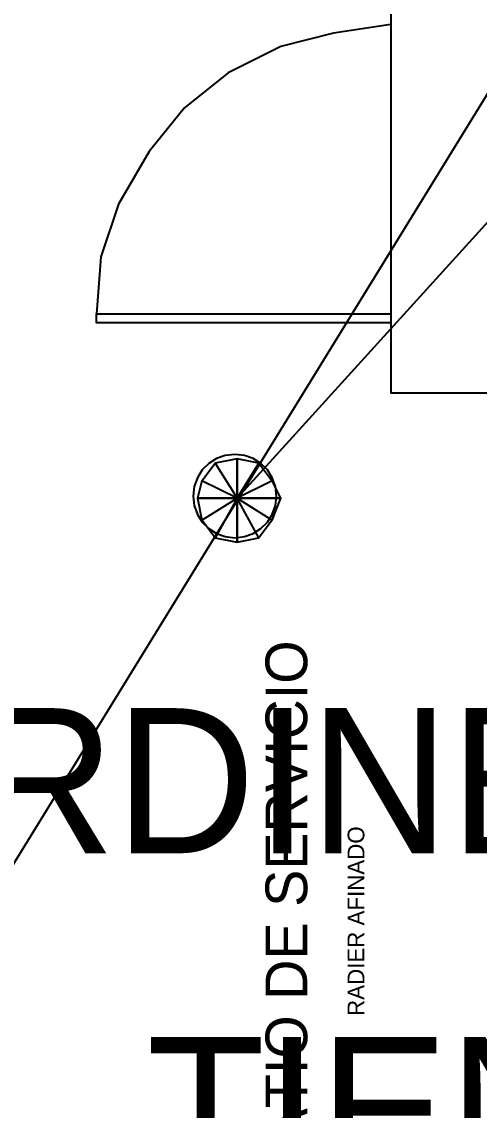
# Model space of a CAD drawing. Header units: metres. Extents: x 1 to 213, y 1 to 147.
# Drawn here: x 68.608 to 69.711, y 95.975 to 98.601 of the extents above; entities that cross this region are included whole.
import ezdxf

# ---------------------------------------------------------------- set-up
doc = ezdxf.new("R2010")
doc.units = ezdxf.units.M
for name, color, linetype in [('00-BASE-ARQUITECTURA', 8, 'Continuous'), ('00-BASE-TEXTO', 8, 'Continuous'), ('PJ-ZONAS-TIPOLOGIA', 30, 'Continuous')]:
    doc.layers.add(name, color=color, linetype=linetype)

msp = doc.modelspace()

# ---------------------------------------------------------------- linework, layer by layer
at = {"layer": '00-BASE-ARQUITECTURA'}
for points in [[(69.1268, 97.4513), (71.5927, 100.1712)], [(67.5287, 100.0442), (67.5287, 94.8478), (70.7249, 100.0442), (67.5287, 100.0442)], [(67.5287, 94.8478), (70.7249, 100.0442), (70.7249, 94.8478), (67.5287, 94.8478)], [(69.4972, 98.5943), (69.3596, 98.5731), (69.2326, 98.5414), (69.1056, 98.4779), (68.9998, 98.3932), (68.9151, 98.2874), (68.841, 98.1604), (68.7987, 98.0334), (68.7881, 97.8958)], [(69.0209, 97.4566), (69.0236, 97.4335), (69.0312, 97.4124), (69.043, 97.3937), (69.0586, 97.3781), (69.0773, 97.3663), (69.0984, 97.3587), (69.1215, 97.356), (69.1445, 97.3587), (69.1657, 97.3663), (69.1844, 97.3781), (69.1999, 97.3937), (69.2118, 97.4124), (69.2194, 97.4335), (69.222, 97.4566), (69.2194, 97.4796), (69.2118, 97.5008), (69.1999, 97.5195), (69.1844, 97.535), (69.1657, 97.5469), (69.1445, 97.5545), (69.1215, 97.5571), (69.0984, 97.5545), (69.0773, 97.5469), (69.0586, 97.535), (69.043, 97.5195), (69.0312, 97.5008), (69.0236, 97.4796), (69.0209, 97.4566)], [(69.0739, 97.5359), (69.1268, 97.4513), (69.0421, 97.4936), (69.0739, 97.5359)], [(69.1268, 97.5465), (69.0739, 97.5359), (69.1268, 97.4513), (69.1268, 97.5465)], [(69.1268, 97.4513), (69.1797, 97.5359), (69.1268, 97.5465), (69.1268, 97.4513)], [(69.2114, 97.4936), (69.1268, 97.4513), (69.1797, 97.5359), (69.2114, 97.4936)], [(69.1268, 97.4513), (69.0421, 97.4936), (69.0315, 97.4513), (69.1268, 97.4513)], [(69.2326, 97.4513), (69.2114, 97.4936), (69.1268, 97.4513), (69.2326, 97.4513)], [(69.0315, 97.4513), (69.0421, 97.3984), (69.1268, 97.4513), (69.0315, 97.4513)], [(69.0421, 97.3984), (69.1268, 97.4513), (69.0739, 97.356), (69.0421, 97.3984)], [(69.1268, 97.4513), (69.0739, 97.356), (69.1268, 97.3455), (69.1268, 97.4513)], [(69.1268, 97.3455), (69.1797, 97.356), (69.1268, 97.4513), (69.1268, 97.3455)], [(69.1797, 97.356), (69.1268, 97.4513), (69.2114, 97.3984), (69.1797, 97.356)], [(69.1268, 97.4513), (69.2114, 97.3984), (69.2326, 97.4513), (69.1268, 97.4513)]]:
    msp.add_lwpolyline(points, dxfattribs=at)
for points in [[(70.4709, 99.949), (69.4972, 99.949), (69.4972, 97.7053), (70.4709, 97.7053)], [(69.4972, 97.8958), (69.4972, 97.8746), (68.7881, 97.8746), (68.7881, 97.8958)]]:
    msp.add_lwpolyline(points, close=True, dxfattribs=at)

# ---------------------------------------------------------------- texts
at = {"layer": '00-BASE-TEXTO'}
for s, height, p in [('PATIO DE SERVICIO', 0.100592, (69.2961, 95.8003)), ('RADIER AFINADO', 0.040234, (69.4337, 96.2024))]:
    msp.add_text(s, height=height, rotation=90, dxfattribs=at).set_placement(p)
at = {"layer": 'PJ-ZONAS-TIPOLOGIA'}
for s, p in [('T-2 JARDINERA MURO TIENDA - TIENDA Y TERRAZA (tipología 3)', (67.1169, 96.5949)), ('T-1 JARDÍN TIENDA PONIENTE / NORTE - TIENDA Y TERRAZA (tipología 3)', (59.5733, 95.8012))]:
    msp.add_text(s, height=0.35, dxfattribs=at).set_placement(p)

doc.saveas('drawing.dxf')
